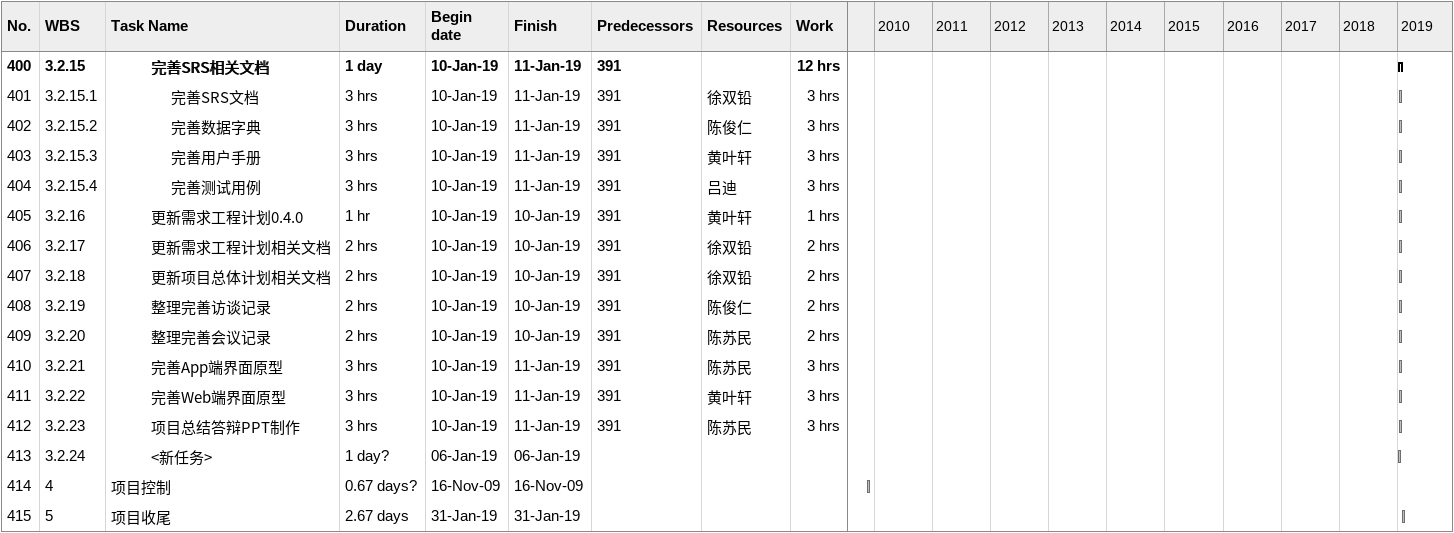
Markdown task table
| ID | WBS | Task | Duration | Start | Finish | Predecessors | Resources | Work (h) |
|---|---|---|---|---|---|---|---|---|
| 400 | 3.2.15 | **完善SRS相关文档** | 1d | 2019-01-10 | 2019-01-11 | 391 |  | 12 |
| 401 | 3.2.15.1 | 完善SRS文档 | 3h | 2019-01-10 | 2019-01-11 | 391 | 徐双铅 | 3 |
| 402 | 3.2.15.2 | 完善数据字典 | 3h | 2019-01-10 | 2019-01-11 | 391 | 陈俊仁 | 3 |
| 403 | 3.2.15.3 | 完善用户手册 | 3h | 2019-01-10 | 2019-01-11 | 391 | 黄叶轩 | 3 |
| 404 | 3.2.15.4 | 完善测试用例 | 3h | 2019-01-10 | 2019-01-11 | 391 | 吕迪 | 3 |
| 405 | 3.2.16 | 更新需求工程计划0.4.0 | 1h | 2019-01-10 | 2019-01-10 | 391 | 黄叶轩 | 1 |
| 406 | 3.2.17 | 更新需求工程计划相关文档 | 2h | 2019-01-10 | 2019-01-10 | 391 | 徐双铅 | 2 |
| 407 | 3.2.18 | 更新项目总体计划相关文档 | 2h | 2019-01-10 | 2019-01-10 | 391 | 徐双铅 | 2 |
| 408 | 3.2.19 | 整理完善访谈记录 | 2h | 2019-01-10 | 2019-01-10 | 391 | 陈俊仁 | 2 |
| 409 | 3.2.20 | 整理完善会议记录 | 2h | 2019-01-10 | 2019-01-10 | 391 | 陈苏民 | 2 |
| 410 | 3.2.21 | 完善App端界面原型 | 3h | 2019-01-10 | 2019-01-11 | 391 | 陈苏民 | 3 |
| 411 | 3.2.22 | 完善Web端界面原型 | 3h | 2019-01-10 | 2019-01-11 | 391 | 黄叶轩 | 3 |
| 412 | 3.2.23 | 项目总结答辩PPT制作 | 3h | 2019-01-10 | 2019-01-11 | 391 | 陈苏民 | 3 |
| 413 | 3.2.24 | <新任务> | 1d? | 2019-01-06 | 2019-01-06 |  |  |  |
| 414 | 4 | 项目控制 | 0.67d? | 2009-11-16 | 2009-11-16 |  |  |  |
| 415 | 5 | 项目收尾 | 2.67d | 2019-01-31 | 2019-01-31 |  |  |  |
